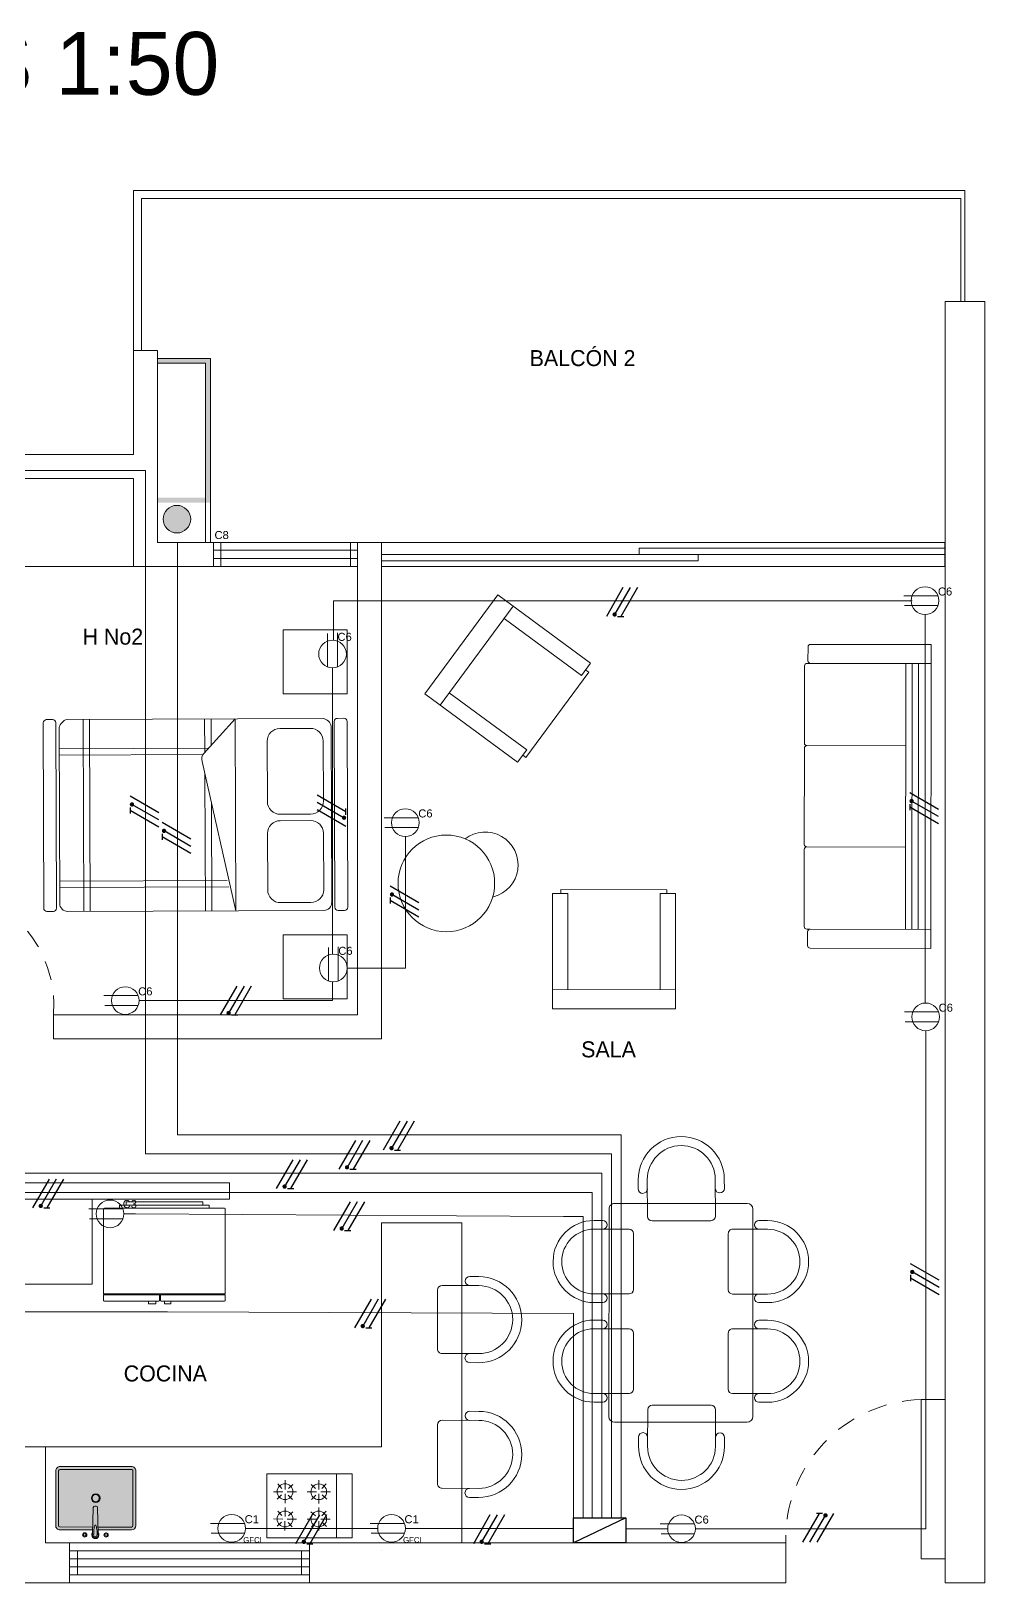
# Model space of a CAD drawing. Header units: millimetres. Extents: x 1879.1 to 1901.3, y 2974.9 to 3013.
# Drawn here: x 1885.96 to 1891.92, y 3002.99 to 3012.69 of the extents above; entities that cross this region are included whole.
import ezdxf

# ---------------------------------------------------------------- set-up
doc = ezdxf.new("R2010")
doc.units = ezdxf.units.MM
doc.linetypes.add('ACAD_ISO02W100', pattern=[15, 12, -3])
doc.layers.add('Cableado', color=7, linetype='Continuous')
doc.layers.add('INST TEXTOS', color=5, linetype='Continuous')
for name, color, linetype, lineweight in [('IDENTIFICADORES', 7, 'Continuous', 13), ('LINEAS', 250, 'Continuous', 5), ('Muebles Plano E', 254, 'Continuous', 9), ('MUROS', 7, 'Continuous', 13), ('PUER-VENT-BARAND', 190, 'Continuous', 9), ('TOMACORRIENTES', 10, 'Continuous', 5)]:
    doc.layers.add(name, color=color, linetype=linetype, lineweight=lineweight)
doc.styles.get("Standard").update_dxf_attribs({"font": 'arial.ttf'})
doc.styles.add('TEXT', font='bgothl.ttf', dxfattribs={"height": 0.1})
pattern_1 = [(0, (0, 0), (0, 6.985), [5.08, -1.905]), (90, (0, 0), (-6.985, 4e-16), [5.08, -1.905])]

# ---------------------------------------------------------------- blocks, each defined once
blk = doc.blocks.new('A$C5C5E0DD8')
for p, q in [((0, 213), (0, 273)), ((60, 30), (60, 273)), ((510, 273), (510, 30)), ((570, 273), (570, 213)), ((480, 0), (90, 0))]:
    blk.add_line(p, q)
for centre, radius, start, end in [((285, 273), 285, 0, 180), ((285, 273), 225, 0, 180), ((30, 213), 30, 180, 0), ((540, 213), 30, 180, 0), ((90, 30), 30, 180, 270), ((480, 30), 30, 270, 0)]:
    blk.add_arc(centre, radius, start, end)
blk = doc.blocks.new('A$C7568766F')
for p, q in [((583, 1524), (583, 604)), ((2063, 1564), (623, 1564)), ((2103, 604), (2103, 1524)), ((2063, 564), (623, 564))]:
    blk.add_line(p, q)
for centre, start, end in [((623, 1524), 90, 180), ((2063, 1524), 0, 90), ((623, 604), 180, 270), ((2063, 604), 270, 0)]:
    blk.add_arc(centre, 40, start, end)
for p in [(722, 1393), (1414, 1393)]:
    blk.add_blockref('A$C5C5E0DD8', p)
at = {"xscale": -1, "rotation": 180}
for p in [(722, 734), (1414, 734)]:
    blk.add_blockref('A$C5C5E0DD8', p, dxfattribs=at)
blk = doc.blocks.new('ESTUFA-P15')
for p, q in [((0.293, -0.023), (0.262, 0.006)), ((0.316, 0.035), (0.316, -0.029)), ((0.316, 0.035), (0.316, -0.029)), ((0.337, -0.021), (0.366, 0.009)), ((0.524, -0.021), (0.496, 0.009)), ((0.546, 0.035), (0.546, -0.029)), ((0.546, 0.035), (0.546, -0.029)), ((0.569, -0.023), (0.599, 0.006)), ((0.237, -0.044), (0.301, -0.044)), ((0.294, -0.067), (0.266, -0.098)), ((0.316, -0.123), (0.316, -0.06)), ((0.395, -0.044), (0.331, -0.044)), ((0.339, -0.066), (0.369, -0.094)), ((0.467, -0.044), (0.531, -0.044)), ((0.523, -0.066), (0.493, -0.094)), ((0.546, -0.123), (0.546, -0.06)), ((0.625, -0.044), (0.561, -0.044)), ((0.567, -0.067), (0.596, -0.098)), ((0.293, -0.209), (0.262, -0.18)), ((0.316, -0.151), (0.316, -0.215)), ((0.316, -0.151), (0.316, -0.215)), ((0.337, -0.207), (0.366, -0.177)), ((0.524, -0.207), (0.496, -0.177)), ((0.546, -0.151), (0.546, -0.215)), ((0.546, -0.151), (0.546, -0.215)), ((0.569, -0.209), (0.599, -0.18)), ((0.237, -0.23), (0.301, -0.23)), ((0.294, -0.253), (0.266, -0.284)), ((0.316, -0.309), (0.316, -0.245)), ((0.395, -0.23), (0.331, -0.23)), ((0.339, -0.252), (0.369, -0.28)), ((0.467, -0.23), (0.531, -0.23)), ((0.523, -0.252), (0.493, -0.28)), ((0.546, -0.309), (0.546, -0.245)), ((0.625, -0.23), (0.561, -0.23)), ((0.567, -0.253), (0.596, -0.284))]:
    blk.add_line(p, q)
for centre in [(0.316, -0.044), (0.546, -0.044), (0.316, -0.23), (0.546, -0.23)]:
    blk.add_circle(centre, 0.0538)
blk = doc.blocks.new('NEVERA1')
for p, q in [((-0.455, -0.8191), (-0.455, -0.2891)), ((-0.45, -0.2841), (0.3, -0.2841)), ((-0.355, -0.2641), (-0.355, -0.2841)), ((-0.355, -0.2641), (0.205, -0.2641)), ((-0.315, -0.2441), (0.165, -0.2441)), ((-0.315, -0.2441), (-0.315, -0.2641)), ((0.165, -0.2441), (0.165, -0.2641)), ((0.205, -0.2641), (0.205, -0.2841)), ((0.305, -0.2891), (0.305, -0.8191)), ((-0.4542, -0.8191), (-0.455, -0.8191)), ((0.305, -0.8191), (-0.455, -0.8191)), ((-0.455, -0.8591), (-0.455, -0.8241)), ((-0.105, -0.8241), (-0.455, -0.8241)), ((-0.4544, -0.8241), (-0.455, -0.8241)), ((-0.11, -0.8641), (-0.45, -0.8641)), ((-0.435, -0.8241), (-0.435, -0.8191)), ((-0.1735, -0.88), (-0.1735, -0.8641)), ((-0.1297, -0.88), (-0.1297, -0.8641)), ((-0.105, -0.8591), (-0.105, -0.8241)), ((-0.1, -0.8591), (-0.1, -0.8241)), ((0.305, -0.8241), (-0.1, -0.8241)), ((0.3, -0.8641), (-0.095, -0.8641)), ((-0.0743, -0.8641), (-0.0743, -0.88)), ((-0.0347, -0.88), (-0.0347, -0.8641)), ((0.285, -0.8191), (0.285, -0.8241)), ((0.305, -0.8191), (0.3043, -0.8191)), ((0.305, -0.8241), (0.3045, -0.8241)), ((0.305, -0.8241), (0.305, -0.8591)), ((-0.1735, -0.88), (-0.1297, -0.88)), ((-0.0743, -0.88), (-0.0347, -0.88))]:
    blk.add_line(p, q)
for centre, start, end in [((-0.45, -0.2891), 90, 180), ((0.3, -0.2891), 0, 90), ((-0.45, -0.8591), 180, 270), ((-0.11, -0.8591), 270, 0), ((-0.095, -0.8591), 180, 270), ((0.3, -0.8591), 270, 0)]:
    blk.add_arc(centre, 0.005, start, end)
blk = doc.blocks.new('SILLA14')
for p, q in [((0, 0.406), (0, -0.406)), ((0.762, 0.406), (0, 0.406)), ((0.127, -0.406), (0.127, 0.406)), ((0.762, 0.305), (0.762, 0.406)), ((0.762, 0.351), (0.787, 0.351)), ((0.787, 0.351), (0.787, -0.347)), ((0.127, 0.305), (0.762, 0.305)), ((0.762, -0.305), (0.127, -0.305)), ((0.762, -0.406), (0.762, -0.305)), ((0, -0.406), (0.762, -0.406)), ((0.787, -0.347), (0.762, -0.347))]:
    blk.add_line(p, q)
blk = doc.blocks.new('SOFA3')
for p, q in [((-1.2, 0), (-1.2, -0.953)), ((-1.2, 0), (1.2, 0)), ((-1.05, 0), (-1.05, -0.953)), ((1.05, -0.98), (1.05, 0)), ((1.2, -0.953), (1.2, 0)), ((-1.05, -0.1), (1.05, -0.1)), ((-1.05, -0.15), (1.05, -0.15)), ((-1.05, -0.2), (1.05, -0.2)), ((-0.4, -0.98), (-0.4, -0.2)), ((0.4, -0.98), (0.4, -0.2)), ((-1.18, -0.973), (-1.07, -0.973)), ((-1.05, -0.98), (-1.05, -0.953)), ((1.07, -0.973), (1.18, -0.973)), ((-1.03, -1), (-0.42, -1)), ((-0.38, -1), (0.38, -1)), ((1.03, -1), (0.42, -1))]:
    blk.add_line(p, q)
for centre, start, end in [((-1.18, -0.953), 180, 270), ((-1.07, -0.953), 270, 0), ((-1.03, -0.98), 180, 270), ((-0.42, -0.98), 270, 0), ((-0.38, -0.98), 180, 270), ((0.38, -0.98), 270, 0), ((0.42, -0.98), 180, 270), ((1.03, -0.98), 270, 0), ((1.07, -0.953), 180, 270), ((1.18, -0.953), 270, 0)]:
    blk.add_arc(centre, 0.02, start, end)
blk = doc.blocks.new('cama 1.2 x 1.9')
for p, q in [((681.0966, 636.5276), (681.0966, 637.4619)), ((681.1366, 636.5631), (681.1366, 637.4619)), ((681.9239, 637.4619), (681.9239, 636.4154)), ((681.9639, 637.4619), (681.9639, 636.4041)), ((680.9139, 637.3119), (682.1139, 637.3119)), ((680.9139, 637.2719), (682.1139, 637.2719)), ((680.9139, 636.3619), (681.1303, 636.5582)), ((681.1233, 636.5519), (680.9139, 636.5519)), ((681.0793, 636.5119), (680.9139, 636.5119)), ((681.1793, 636.5687), (682.1139, 636.3619)), ((682.1139, 636.5519), (681.2552, 636.5519)), ((682.1139, 636.5119), (681.436, 636.5119)), ((682.1139, 636.3619), (680.9139, 636.3619)), ((681.4317, 636.1619), (681.0556, 636.1619)), ((681.9839, 636.1619), (681.6317, 636.1619)), ((680.9756, 635.8919), (680.9756, 636.0819)), ((681.5117, 636.0819), (681.5117, 635.8919)), ((681.5517, 635.8919), (681.5517, 636.0819)), ((682.0639, 636.0819), (682.0639, 635.8919)), ((681.4317, 635.8119), (681.0556, 635.8119)), ((681.9839, 635.8119), (681.6317, 635.8119))]:
    blk.add_line(p, q)
for points in [[(682.1139, 637.5019, -0.414214), (682.0939, 637.4819), (680.9339, 637.4819, -0.309173), (680.9139, 637.5019), (680.9139, 637.5419, -0.215464), (680.9339, 637.5619), (682.0939, 637.5619, -0.414214), (682.1139, 637.5419)], [(682.0639, 637.4619), (680.9639, 637.4619, 0.251544), (680.9139, 637.4119), (680.9139, 635.8119, 0.326776), (680.9639, 635.7619), (682.0639, 635.7619, 0.414214), (682.1139, 635.8119), (682.1139, 637.4119, 0.414214)], [(680.9339, 635.7419), (682.0939, 635.7419, -0.414214), (682.1139, 635.7219), (682.1139, 635.6819, -0.414214), (682.0939, 635.6619), (680.9339, 635.6619, -0.470286), (680.9139, 635.6819), (680.9139, 635.7219, -0.48676)]]:
    blk.add_lwpolyline(points, format="xyb", close=True)
for centre, radius, start, end in [((681.1638, 636.5212), 0.05, 71.95177, 132.21796), ((681.0556, 636.0819), 0.08, 90, 180), ((681.4317, 636.0819), 0.08, 0, 90), ((681.6317, 636.0819), 0.08, 90, 180), ((681.9839, 636.0819), 0.08, 0, 90), ((681.0556, 635.8919), 0.08, 180, 270), ((681.4317, 635.8919), 0.08, 270, 0), ((681.6317, 635.8919), 0.08, 180, 270), ((681.9839, 635.8919), 0.08, 270, 0)]:
    blk.add_arc(centre, radius, start, end)
blk = doc.blocks.new('Lavaplatos')
at = {"layer": 'Muebles Plano E'}
h = blk.add_hatch(color=256, dxfattribs=at)
edge = h.paths.add_edge_path()
edge.add_line((-0.235, -0.198), (0.211, -0.198))
edge.add_arc((0.211, -0.171), 0.027, 270, 360)
edge.add_line((0.238, -0.171), (0.238, 0.171))
edge.add_arc((0.211, 0.171), 0.027, 0, 90)
edge.add_line((0.211, 0.198), (-0.235, 0.198))
edge.add_arc((-0.235, 0.171), 0.027, 90, 180)
edge.add_line((-0.262, 0.171), (-0.262, -0.171))
edge.add_arc((-0.235, -0.171), 0.027, 180, 270)
h = blk.add_hatch(color=256, dxfattribs=at)
h.paths.add_polyline_path([(0.0044, -0.2299), (0.0001, -0.0586, 0.406902), (-0.0088, -0.0499), (-0.0183, -0.0499, 0.406902), (-0.0273, -0.0586), (-0.0316, -0.2299, 1)])
h.paths.add_polyline_path([(-0.0245, -0.2299, -0.018473), (-0.0236, -0.2046, -0.025742), (-0.0213, -0.1866, -0.057679), (-0.0165, -0.1705, -0.299367), (-0.0136, -0.1686, -0.299367), (-0.0106, -0.1705, -0.057679), (-0.0058, -0.1866, -0.025742), (-0.0036, -0.2046, -0.018473), (-0.0026, -0.2299, -1)], flags=0)
h.paths.add_polyline_path([(-0.0315, -0.229), (-0.0312, -0.2159, 2.065184), (0.0041, -0.2159), (0.0044, -0.229, -1.051279)])
h.paths.add_polyline_path([(-0.0036, -0.2046, 0.025742), (-0.0058, -0.1866, 0.057679), (-0.0106, -0.1705, 0.299367), (-0.0136, -0.1686, 0.299367), (-0.0165, -0.1705, 0.057679), (-0.0213, -0.1866, 0.025742), (-0.0236, -0.2046, 0.018473), (-0.0245, -0.2299, 0.998879), (-0.0026, -0.2299, 0.000561), (-0.0026, -0.2299, 0.018473)], flags=16)
h = blk.add_hatch(color=256, dxfattribs=at)
h.paths.add_polyline_path([(-0.0721, -0.2299, 0.066102), (-0.0728, -0.2248, 0.078714), (-0.0746, -0.221, 0.107168), (-0.0774, -0.2181, 0.14233), (-0.0804, -0.2173, 0.14233), (-0.0833, -0.2181, 0.107168), (-0.0862, -0.221, 0.078714), (-0.0879, -0.2248, 0.066102), (-0.0886, -0.2299, 1)], flags=16)
h.paths.add_polyline_path([(-0.0669, -0.2299, 1), (-0.0939, -0.2299, 1)])
h.paths.add_polyline_path([(-0.0886, -0.2299, -0.066102), (-0.0879, -0.2248, -0.078714), (-0.0862, -0.221, -0.107168), (-0.0833, -0.2181, -0.14233), (-0.0804, -0.2173, -0.14233), (-0.0774, -0.2181, -0.107168), (-0.0746, -0.221, -0.078714), (-0.0728, -0.2248, -0.066102), (-0.0721, -0.2299, -1)], flags=16)
h.paths.add_polyline_path([(0.0667, -0.2299, 1), (0.0397, -0.2299, 1)])
h.paths.add_polyline_path([(0.045, -0.2299, -0.066102), (0.0457, -0.2248, -0.078714), (0.0474, -0.221, -0.107168), (0.0503, -0.2181, -0.14233), (0.0532, -0.2173, -0.14233), (0.0562, -0.2181, -0.107168), (0.059, -0.221, -0.078714), (0.0608, -0.2248, -0.066102), (0.0614, -0.2299, -1)], flags=0)
h.paths.add_polyline_path([(0.045, -0.2299, 1), (0.0614, -0.2299, 0.066102), (0.0608, -0.2248, 0.078714), (0.059, -0.221, 0.107168), (0.0562, -0.2181, 0.14233), (0.0532, -0.2173, 0.14233), (0.0503, -0.2181, 0.107168), (0.0474, -0.221, 0.078714), (0.0457, -0.2248, 0.066102)], flags=16)
at = {"lineweight": 20}
for p, q in [((-0.244, 0.171), (-0.244, -0.171)), ((0.211, 0.18), (-0.235, 0.18)), ((0.22, 0.171), (0.22, -0.171)), ((0.238, 0.171), (0.238, -0.171)), ((-0.0273, -0.0586), (-0.0316, -0.2299)), ((-0.0088, -0.0499), (-0.0183, -0.0499)), ((0.0001, -0.0586), (0.0044, -0.2299)), ((-0.235, -0.18), (-0.0342, -0.18)), ((-0.0303, -0.18), (-0.0342, -0.18)), ((0.211, -0.18), (0.0032, -0.18)), ((0.211, -0.198), (0.0036, -0.198))]:
    blk.add_line(p, q, dxfattribs=at)
for points in [[(-0.0308, -0.198), (-0.0432, -0.198), (-0.235, -0.198, -0.414214), (-0.262, -0.171), (-0.262, 0.171, -0.414214), (-0.235, 0.198), (-0.0432, 0.198), (0.211, 0.198)], [(-0.0026, -0.2299, 0.018473), (-0.0036, -0.2046, 0.025742), (-0.0058, -0.1866, 0.057679), (-0.0106, -0.1705, 0.299367), (-0.0136, -0.1686, 0.299367), (-0.0165, -0.1705, 0.057679), (-0.0213, -0.1866, 0.025742), (-0.0236, -0.2046, 0.018473), (-0.0245, -0.2299, 0.018473)], [(-0.0886, -0.2299, -0.066102), (-0.0879, -0.2248, -0.078714), (-0.0862, -0.221, -0.107168), (-0.0833, -0.2181, -0.14233), (-0.0804, -0.2173, -0.14233), (-0.0774, -0.2181, -0.107168), (-0.0746, -0.221, -0.078714), (-0.0728, -0.2248, -0.066102), (-0.0721, -0.2299, -0.066102)], [(0.0614, -0.2299, 0.066102), (0.0608, -0.2248, 0.078714), (0.059, -0.221, 0.107168), (0.0562, -0.2181, 0.14233), (0.0532, -0.2173, 0.14233), (0.0503, -0.2181, 0.107168), (0.0474, -0.221, 0.078714), (0.0457, -0.2248, 0.066102), (0.045, -0.2299, 0.066102)]]:
    blk.add_lwpolyline(points, format="xyb", dxfattribs=at)
for centre in [(-0.0804, -0.2299), (0.0532, -0.2299)]:
    blk.add_circle(centre, 0.0135, dxfattribs=at)
for centre, radius, start, end in [((0.211, 0.171), 0.027, 0, 90), ((-0.235, 0.171), 0.009, 90, 180), ((0.211, 0.171), 0.009, 0, 90), ((-0.0183, -0.0589), 0.009, 90, 178.56611), ((-0.0088, -0.0589), 0.009, 1.43389, 90), ((-0.235, -0.171), 0.009, 180, 270), ((0.211, -0.171), 0.027, 270, 0), ((0.211, -0.171), 0.009, 270, 0), ((-0.0804, -0.2299), 0.00821, 180, 0), ((-0.0136, -0.2299), 0.0225, 141.69621, 38.30379), ((-0.0136, -0.2299), 0.018, 180, 0), ((-0.0136, -0.2299), 0.0109, 180, 0), ((0.0532, -0.2299), 0.00821, 180, 0)]:
    blk.add_arc(centre, radius, start, end, dxfattribs=at)
at = {"layer": 'Muebles Plano E'}
for radius in [0.027, 0.0225]:
    blk.add_circle((-0.012, 0), radius, dxfattribs=at)
blk = doc.blocks.new('TOMACORRIENTE 0.4 m (h)')
at = {"color": 240, "true_color": 0xed1f24}
for p, q in [((0.0808, 0.0308), (-0.1332, 0.0308)), ((0.0808, -0.0308), (-0.1283, -0.0308))]:
    blk.add_line(p, q, dxfattribs=at)
blk.add_circle((0, 0), 0.0864, dxfattribs=at)
blk = doc.blocks.new('TOMACORRIENTE 0.3 m GFCI (Sobre Meson)')
at = {"color": 40, "true_color": 0xf1de0e}
for p, q in [((0.0808, 0.0308), (-0.1332, 0.0308)), ((0.0808, -0.0308), (-0.1283, -0.0308))]:
    blk.add_line(p, q, dxfattribs=at)
blk.add_circle((0, 0), 0.0864, dxfattribs=at)
at = {"color": 40, "true_color": 0xf1de0e, "insert": (0.0718, -0.0547), "char_height": 0.035, "attachment_point": 1}
blk.add_mtext_dynamic_manual_height_columns('GFCI', width=0.114329, gutter_width=12.5, heights=[0], dxfattribs=at)
blk = doc.blocks.new('TOMACORRIENTE 0.6 m (h)')
at = {"color": 116, "true_color": 0x136734}
for p, q in [((-0.0057, 0.0308), (-0.2196, 0.0308)), ((-0.0057, -0.0308), (-0.2147, -0.0308))]:
    blk.add_line(p, q, dxfattribs=at)
blk.add_circle((-0.0864, 0), 0.0864, dxfattribs=at)
blk = doc.blocks.new('TABLERO DISTRIBUCION')
h = blk.add_hatch()
h.set_pattern_fill('ANGLE', color=6)
h.set_pattern_definition([(0, (-1933.945, -3018.274), (0, 6.985), [5.08, -1.905]), (90, (-1933.945, -3018.274), (-6.985, 4e-16), [5.08, -1.905])])
h.paths.add_polyline_path([(0, 0), (0, 0.1571), (-0.3262, 0)])
h = blk.add_hatch()
h.set_pattern_fill('ANGLE', color=6)
h.set_pattern_definition(pattern_1)
h.paths.add_polyline_path([(0, 0.1571), (-0.3262, 0), (0, 0)])
h = blk.add_hatch()
h.set_pattern_fill('ANGLE', color=6)
h.set_pattern_definition(pattern_1)
h.paths.add_polyline_path([(0, 0.1571), (-0.3262, 0), (0, 0)])
at = {"linetype": 'Continuous'}
h = blk.add_hatch(dxfattribs=at)
h.set_pattern_fill('ANGLE', color=6)
h.set_pattern_definition(pattern_1)
h.paths.add_polyline_path([(0, 0.1571), (-0.3262, 0), (0, 0)])
at = {"color": 6}
for p, q in [((-0.3262, 0), (-0.3262, 0.1571)), ((-0.3262, 0.1571), (0, 0.1571)), ((0, 0.1571), (-0.3262, 0)), ((0, 0.1571), (0, 0)), ((0, 0), (-0.3262, 0))]:
    blk.add_line(p, q, dxfattribs=at)
blk = doc.blocks.new('T-N-F')
at = {"linetype": 'Continuous', "true_color": 0x000000}
h = blk.add_hatch(color=18, dxfattribs=at)
h.dxf.hatch_style = 1
h.paths.add_polyline_path([(1892.3492, 3006.238, 1), (1892.3765, 3006.238, 1)])
at = {"color": 3, "linetype": 'Continuous'}
blk.add_line((1892.3443, 3006.2499), (1892.3059, 3006.2499), dxfattribs=at)
blk.add_lwpolyline([(1892.2209, 3006.0704), (1892.3248, 3006.2499)], dxfattribs=at)
at = {"linetype": 'Continuous'}
blk.add_lwpolyline([(1892.2659, 3006.0704), (1892.3629, 3006.238)], dxfattribs=at)
at = {"color": 240, "linetype": 'Continuous', "true_color": 0xed1f24}
blk.add_lwpolyline([(1892.3108, 3006.0704), (1892.4147, 3006.2499)], dxfattribs=at)

msp = doc.modelspace()

# ---------------------------------------------------------------- hatches: boundary and pattern name
at = {"layer": 'Muebles Plano E'}
h = msp.add_hatch(color=254, dxfattribs=at)
h.dxf.hatch_style = 1
h.paths.add_polyline_path([(1887.0796, 3010.6448), (1886.7496, 3010.6448), (1886.7496, 3010.6148), (1887.0496, 3010.6148), (1887.0496, 3009.7748), (1886.8896, 3009.7748), (1886.8896, 3009.7448), (1887.0796, 3009.7448)])
h = msp.add_hatch(color=254, dxfattribs=at)
h.dxf.hatch_style = 1
h.paths.add_polyline_path([(1886.8896, 3009.7748), (1886.7496, 3009.7748), (1886.7496, 3009.7448), (1886.8896, 3009.7448)], flags=17)
h = msp.add_hatch(color=254, dxfattribs=at)
h.dxf.hatch_style = 1
edge = h.paths.add_edge_path()
edge.add_arc((1886.87, 3009.6407), 0.0863, 0, 360)

# ---------------------------------------------------------------- linework, layer by layer
at = {"layer": 'LINEAS', "color": 5}
for p, q in [((1891.5449, 3009.045), (1891.5449, 3006.6177)), ((1887.8426, 3006.923), (1887.8426, 3008.7117)), ((1887.2989, 3003.3358), (1888.1248, 3003.3358))]:
    msp.add_line(p, q, dxfattribs=at)
at = {"layer": 'LINEAS', "color": 114, "true_color": 0x139b48}
for points in [[(1886.6729, 3005.6752), (1886.6729, 3009.9448), (1883.7646, 3009.9448), (1883.7646, 3009.5671), (1882.8996, 3009.5671)], [(1886.8734, 3005.7952), (1886.8734, 3009.4948)], [(1887.8496, 3008.8842), (1887.8496, 3009.1314), (1891.4642, 3009.1314)], [(1891.5493, 3006.445), (1891.5493, 3003.3333), (1890.1099, 3003.3333)], [(1889.6459, 3003.6206), (1889.6459, 3005.7952), (1886.8734, 3005.7952)], [(1889.5859, 3003.6476), (1889.5859, 3005.6752), (1886.6729, 3005.6752)], [(1884.8932, 3005.0192), (1885.6567, 3005.0192), (1885.6567, 3005.5552), (1889.5259, 3005.5552)], [(1889.5259, 3003.4019), (1889.5259, 3005.5552)], [(1889.4659, 3003.4019), (1889.4659, 3005.4338), (1882.6694, 3005.4338), (1882.6694, 3005.3894)], [(1889.4083, 3003.4019), (1889.4083, 3005.2843), (1889.2857, 3005.285), (1886.6108, 3005.3007), (1886.5384, 3005.3007)], [(1889.3483, 3003.4019), (1889.3483, 3004.6789), (1886.8114, 3004.6879), (1884.0963, 3004.6879), (1884.0963, 3004.5175)], [(1889.5859, 3003.4019), (1889.5859, 3003.6476)], [(1889.6459, 3003.4019), (1889.6459, 3003.6206)]]:
    msp.add_lwpolyline(points, dxfattribs=at)
at = {"layer": 'LINEAS', "color": 5}
for points in [[(1887.9342, 3006.8366), (1888.2977, 3006.8366), (1888.2977, 3007.6584)], [(1886.6337, 3006.6333), (1887.8426, 3006.6333), (1887.8426, 3006.7501)], [(1888.2977, 3003.3358), (1889.3483, 3003.3358)], [(1889.9371, 3003.3333), (1889.6744, 3003.3333)]]:
    msp.add_lwpolyline(points, dxfattribs=at)
at = {"layer": 'Muebles Plano E', "color": 254}
msp.add_line((1886.5996, 3009.3448), (1885.2996, 3009.3448), dxfattribs=at)
for points in [[(1886.7496, 3010.6448), (1887.0796, 3010.6448), (1887.0796, 3009.4948), (1887.0796, 3009.4948)], [(1886.7496, 3010.6148), (1887.0496, 3010.6148), (1887.0496, 3009.4948), (1887.0496, 3009.4948)], [(1887.8673, 3003.2758), (1887.8673, 3003.6776)]]:
    msp.add_lwpolyline(points, dxfattribs=at)
at = {"layer": 'Muebles Plano E', "color": 254, "ltscale": 0.01}
for points in [[(1887.5342, 3008.5487), (1887.9342, 3008.5487), (1887.9342, 3008.9487), (1887.5342, 3008.9487)], [(1887.5342, 3007.0443), (1887.9342, 3007.0443), (1887.9342, 3006.6443), (1887.5342, 3006.6443)], [(1885.8496, 3005.3931), (1886.3413, 3005.3931), (1886.3413, 3004.8619), (1885.8496, 3004.8619)]]:
    msp.add_lwpolyline(points, close=True, dxfattribs=at)
for points in [[(1888.1496, 3003.8448), (1888.1496, 3005.2448), (1888.6496, 3005.2448), (1888.6496, 3003.2448), (1886.0496, 3003.2448)], [(1888.1496, 3003.8448), (1886.0496, 3003.8448)], [(1888.1496, 3003.1948), (1888.1482, 3003.1948)]]:
    msp.add_lwpolyline(points, dxfattribs=at)
at = {"layer": 'Muebles Plano E', "color": 254}
msp.add_lwpolyline([(1887.4318, 3003.2758), (1887.9647, 3003.2758), (1887.9647, 3003.6776), (1887.4318, 3003.6776)], close=True, dxfattribs=at)
for centre, radius in [((1886.87, 3009.6407), 0.0863), ((1888.5539, 3007.3654), 0.3018)]:
    msp.add_circle(centre, radius, dxfattribs=at)
msp.add_arc((1888.7963, 3007.4808), 0.2058, 284.50817, 127.63906, dxfattribs=at)
at = {"layer": 'MUROS', "color": 254, "ltscale": 0.01}
for p, q in [((1891.9196, 3011), (1891.6706, 3011)), ((1891.6706, 3011), (1891.6706, 3002.995)), ((1891.6706, 3010.9998), (1891.6706, 3002.9948)), ((1891.6706, 3010.9998), (1891.9196, 3010.9998)), ((1891.9196, 3011), (1891.9196, 3003.245)), ((1891.9196, 3010.9998), (1891.9196, 3002.9948)), ((1886.5996, 3010.6948), (1886.7496, 3010.6948)), ((1886.5996, 3010.0448), (1886.5996, 3010.6948)), ((1886.7496, 3010.6948), (1886.7496, 3009.4948)), ((1883.8496, 3010.0448), (1886.5996, 3010.0448)), ((1886.5996, 3009.8948), (1885.2996, 3009.8948)), ((1886.5996, 3009.3448), (1886.5996, 3009.8948)), ((1888.1496, 3009.4948), (1887.9996, 3009.4948)), ((1887.9996, 3009.4948), (1887.9996, 3006.5448)), ((1888.1496, 3006.3948), (1888.1496, 3009.4948)), ((1886.0996, 3006.5448), (1886.0996, 3006.3948)), ((1887.9996, 3006.5448), (1886.0996, 3006.5448)), ((1886.0996, 3006.3948), (1887.9996, 3006.3948)), ((1887.9996, 3006.3948), (1888.1496, 3006.3948)), ((1885.6996, 3005.4948), (1887.1996, 3005.4948)), ((1887.1996, 3005.4948), (1887.1996, 3005.3931)), ((1887.1996, 3005.3931), (1885.8496, 3005.3931)), ((1886.0496, 3003.2448), (1886.0496, 3003.8448)), ((1886.1989, 3003.2448), (1886.0496, 3003.2448)), ((1886.1989, 3002.9948), (1886.1989, 3003.2448)), ((1887.6989, 3003.2448), (1890.6746, 3003.2448)), ((1887.6989, 3002.9948), (1887.6989, 3003.2448)), ((1890.6746, 3003.2448), (1890.6746, 3002.9948)), ((1885.2496, 3002.9948), (1886.1989, 3002.9948)), ((1887.6989, 3002.9948), (1890.6746, 3002.9948)), ((1891.6706, 3002.9948), (1891.9196, 3002.9948))]:
    msp.add_line(p, q, dxfattribs=at)
at = {"layer": 'MUROS', "color": 254}
msp.add_line((1885.547, 3003.8448), (1886.0496, 3003.8448), dxfattribs=at)
at = {"layer": 'MUROS', "color": 254, "ltscale": 0.01}
msp.add_lwpolyline([(1886.7496, 3009.4948), (1887.0996, 3009.4948), (1887.0996, 3009.3448), (1886.5996, 3009.3448)], dxfattribs=at)
at = {"layer": 'PUER-VENT-BARAND', "color": 254}
for p, q in [((1886.5996, 3010.6948), (1886.5996, 3011.6948)), ((1886.6496, 3010.6948), (1886.6496, 3011.6448)), ((1887.1439, 3009.4948), (1887.1439, 3009.3448)), ((1887.9552, 3009.4948), (1887.9552, 3009.3448)), ((1887.0996, 3009.4466), (1887.9996, 3009.4466)), ((1887.0996, 3009.3957), (1887.9996, 3009.3957)), ((1888.1496, 3009.4198), (1891.6698, 3009.4198)), ((1890.1267, 3009.3798), (1888.1496, 3009.3798)), ((1889.7583, 3009.4198), (1889.7583, 3009.4598)), ((1889.7583, 3009.4598), (1891.6698, 3009.4598)), ((1890.1267, 3009.4198), (1890.1267, 3009.3798)), ((1886.1989, 3003.2448), (1887.6989, 3003.2448)), ((1886.2496, 3003.1948), (1886.2496, 3003.0448)), ((1887.6496, 3003.1948), (1887.6496, 3003.0448)), ((1886.1996, 3003.1448), (1887.6996, 3003.1448)), ((1886.1996, 3003.0948), (1887.6996, 3003.0948)), ((1886.1989, 3002.9948), (1887.6989, 3002.9948))]:
    msp.add_line(p, q, dxfattribs=at)
at = {"layer": 'PUER-VENT-BARAND', "color": 254, "ltscale": 0.01}
for p, q in [((1887.0996, 3009.4948), (1887.0996, 3009.3448)), ((1887.9996, 3009.4948), (1887.0996, 3009.4948)), ((1887.9996, 3009.3448), (1887.9996, 3009.4948)), ((1887.0996, 3009.3448), (1887.9996, 3009.3448))]:
    msp.add_line(p, q, dxfattribs=at)
for points in [[(1891.7946, 3010.9998), (1891.7946, 3011.6948), (1886.5996, 3011.6948)], [(1886.6496, 3011.6448), (1886.6746, 3011.6448)], [(1891.7696, 3010.9998), (1891.7696, 3011.6448), (1886.6746, 3011.6448)], [(1888.1496, 3009.4948), (1891.6698, 3009.4948), (1891.6698, 3009.3448), (1888.1496, 3009.3448), (1888.1496, 3009.4948)], [(1891.6706, 3003.1448), (1891.5206, 3003.1448), (1891.5206, 3004.1408), (1891.6706, 3004.1408), (1891.6706, 3003.1448)], [(1886.1989, 3003.1948), (1886.1989, 3003.0448), (1887.6989, 3003.0448), (1887.6989, 3003.1948), (1886.1989, 3003.1948)]]:
    msp.add_lwpolyline(points, dxfattribs=at)
at = {"layer": 'PUER-VENT-BARAND', "color": 254, "linetype": 'ACAD_ISO02W100', "ltscale": 0.01}
for centre, radius, start, end in [((1885.3546, 3006.5999), 0.747, 355.77607, 85.77607), ((1891.5456, 3003.2698), 0.8714, 91.64362, 181.64362)]:
    msp.add_arc(centre, radius, start, end, dxfattribs=at)

# ---------------------------------------------------------------- block references
at = {"color": 254}
msp.add_blockref('TABLERO DISTRIBUCION', (1889.6744, 3003.2448), dxfattribs=at)
at = {"layer": 'Cableado', "linetype": 'Continuous'}
for p, rotation in [((3781.9684, 6015.2834), 180), ((-1118.3234, 4900.1385), 270), ((4897.6991, 1115.5169), 90), ((4892.8271, 1115.4956), 89.99999999999997), ((4893.0277, 1115.3306), 89.99999999999997), ((4894.4519, 1114.9331), 89.99999999999999), ((3779.556, 6012.7935), 180), ((3780.5741, 6011.9494), 180), ((3780.2959, 6011.8294), 180), ((3779.9057, 6011.7094), 180), ((3778.3821, 6011.588), 180), ((3780.2626, 6011.4471), 180), ((4897.7035, 1112.5748), 90), ((3780.3942, 6010.8377), 180), ((3780.0263, 6009.49), 180), ((3781.1373, 6009.49), 180)]:
    msp.add_blockref('T-N-F', p, dxfattribs=dict(at, rotation=rotation))
msp.add_blockref('T-N-F', (-1.4398, -2.8209), dxfattribs=at)
at = {"layer": 'Muebles Plano E', "color": 254, "extrusion": (0, 0, -1)}
for name, p, xscale, yscale, zscale, rotation in [('SILLA14', (-1888.6467, 3008.8593), -0.9467185845079484, 0.9467185845079484, -0.9467185845079484, 36.41715067086087), ('SOFA3', (-1891.582, 3007.9085), 0.7908626342879619, 0.7908626342879619, -0.7908626342879668, 90.08166193833823), ('SILLA14', (-1889.6017, 3006.5811), -0.9467185845079481, 0.9467185845079481, -0.9467185845079481, 270.0299832791987), ('A$C7568766F', (-1889.0618, 3003.475), 0.0008994780677939836, 0.0008994780677939836, -0.0008994780677939833, 90.03440191333627), ('ESTUFA-P15', (-1888.0459, 3003.3534), -0.9164880778407679, 0.9164880778407679, -0.9164880778407679, 180.0741704400982)]:
    msp.add_blockref(name, p, dxfattribs=dict(at, xscale=xscale, yscale=yscale, zscale=zscale, rotation=rotation))
at = {"layer": 'Muebles Plano E', "color": 254, "xscale": -1, "rotation": 90.22025318461976}
msp.add_blockref('cama 1.2 x 1.9', (2520.973, 3691.749), dxfattribs=at)
at = {"layer": 'Muebles Plano E', "color": 254}
for p, xscale, yscale, zscale, rotation in [((1890.2921, 3005.2586), -0.0009435938058046695, 0.000943593805804673, 0.0009435938058046777, 0.2764725240682431), ((1888.4994, 3004.9097), 0.0009435938058046825, 0.0009435938058046825, 0.0009435938058046825, 269.7984749586815), ((1888.4994, 3004.0679), 0.0009435938058046825, 0.0009435938058046825, 0.0009435938058046825, 269.7984749586815), ((1890.2933, 3004.1047), 0.0009435938058046682, 0.0009435938058046682, 0.0009435938058046682, 179.7984749586815)]:
    msp.add_blockref('A$C5C5E0DD8', p, dxfattribs=dict(at, xscale=xscale, yscale=yscale, zscale=zscale, rotation=rotation))
at = {"layer": 'Muebles Plano E', "color": 254, "ltscale": 0.01}
msp.add_blockref('NEVERA1', (1886.8671, 3005.6195), dxfattribs=at)
at = {"layer": 'Muebles Plano E', "color": 254, "extrusion": (0, 0, -1), "xscale": -1, "zscale": -1, "rotation": 0.07417046411770656}
msp.add_blockref('Lavaplatos', (-1886.3747, 3003.5244), dxfattribs=at)
at = {"layer": 'TOMACORRIENTES', "color": 254}
for name, p in [('TOMACORRIENTE 0.4 m (h)', (1891.5449, 3009.1314)), ('TOMACORRIENTE 0.4 m (h)', (1888.2977, 3007.7448)), ('TOMACORRIENTE 0.4 m (h)', (1886.5473, 3006.6333)), ('TOMACORRIENTE 0.4 m (h)', (1891.5493, 3006.5314)), ('TOMACORRIENTE 0.4 m (h)', (1886.452, 3005.3007)), ('TOMACORRIENTE 0.3 m GFCI (Sobre Meson)', (1887.2125, 3003.3358)), ('TOMACORRIENTE 0.3 m GFCI (Sobre Meson)', (1888.2113, 3003.3358)), ('TOMACORRIENTE 0.4 m (h)', (1890.0235, 3003.3333))]:
    msp.add_blockref(name, p, dxfattribs=at)
at = {"layer": 'TOMACORRIENTES', "color": 114, "true_color": 0x139b48}
for p, rotation in [((1887.8426, 3008.7117), 270.000000000116), ((1887.8478, 3006.7501), 270)]:
    msp.add_blockref('TOMACORRIENTE 0.6 m (h)', p, dxfattribs=dict(at, rotation=rotation))

# ---------------------------------------------------------------- texts
at = {"layer": 'IDENTIFICADORES', "char_height": 0.05, "attachment_point": 1}
for s, insert in [('C8', (1887.105, 3009.5666)), ('C6', (1891.6257, 3009.2138)), ('C6', (1887.8734, 3008.9306)), ('C6', (1888.3784, 3007.8273)), ('C6', (1887.8786, 3006.969)), ('C6', (1886.628, 3006.7158)), ('C6', (1891.63, 3006.6138)), ('C3', (1886.5311, 3005.3871)), ('C1', (1887.2933, 3003.4182)), ('C1', (1888.292, 3003.4182)), ('C6', (1890.1043, 3003.4158))]:
    msp.add_mtext_dynamic_manual_height_columns(s, width=0.114329, gutter_width=12.5, heights=[0], dxfattribs=dict(at, insert=insert))
at = {"layer": 'INST TEXTOS', "color": 18, "ltscale": 0.01, "true_color": 0x000000, "insert": (1879.0833, 3012.6844), "char_height": 0.392581, "attachment_point": 1, "style": 'TEXT'}
msp.add_mtext_dynamic_manual_height_columns('PLANO TOMACORRIENTES 1:50', width=13.895819, gutter_width=3.9258, heights=[0.637], dxfattribs=at)
at = {"layer": 'INST TEXTOS', "color": 254, "ltscale": 0.01, "char_height": 0.1, "attachment_point": 1, "style": 'TEXT'}
for s, heights, insert in [('BALCÓN 2', [0], (1889.0743, 3010.697)), ('H No2', [0.1], (1886.2802, 3008.9568)), ('SALA', [0], (1889.3964, 3006.3786)), ('COCINA', [0], (1886.5375, 3004.3537))]:
    msp.add_mtext_dynamic_manual_height_columns(s, width=1.314477, gutter_width=1, heights=heights, dxfattribs=dict(at, insert=insert))

doc.saveas('drawing.dxf')
